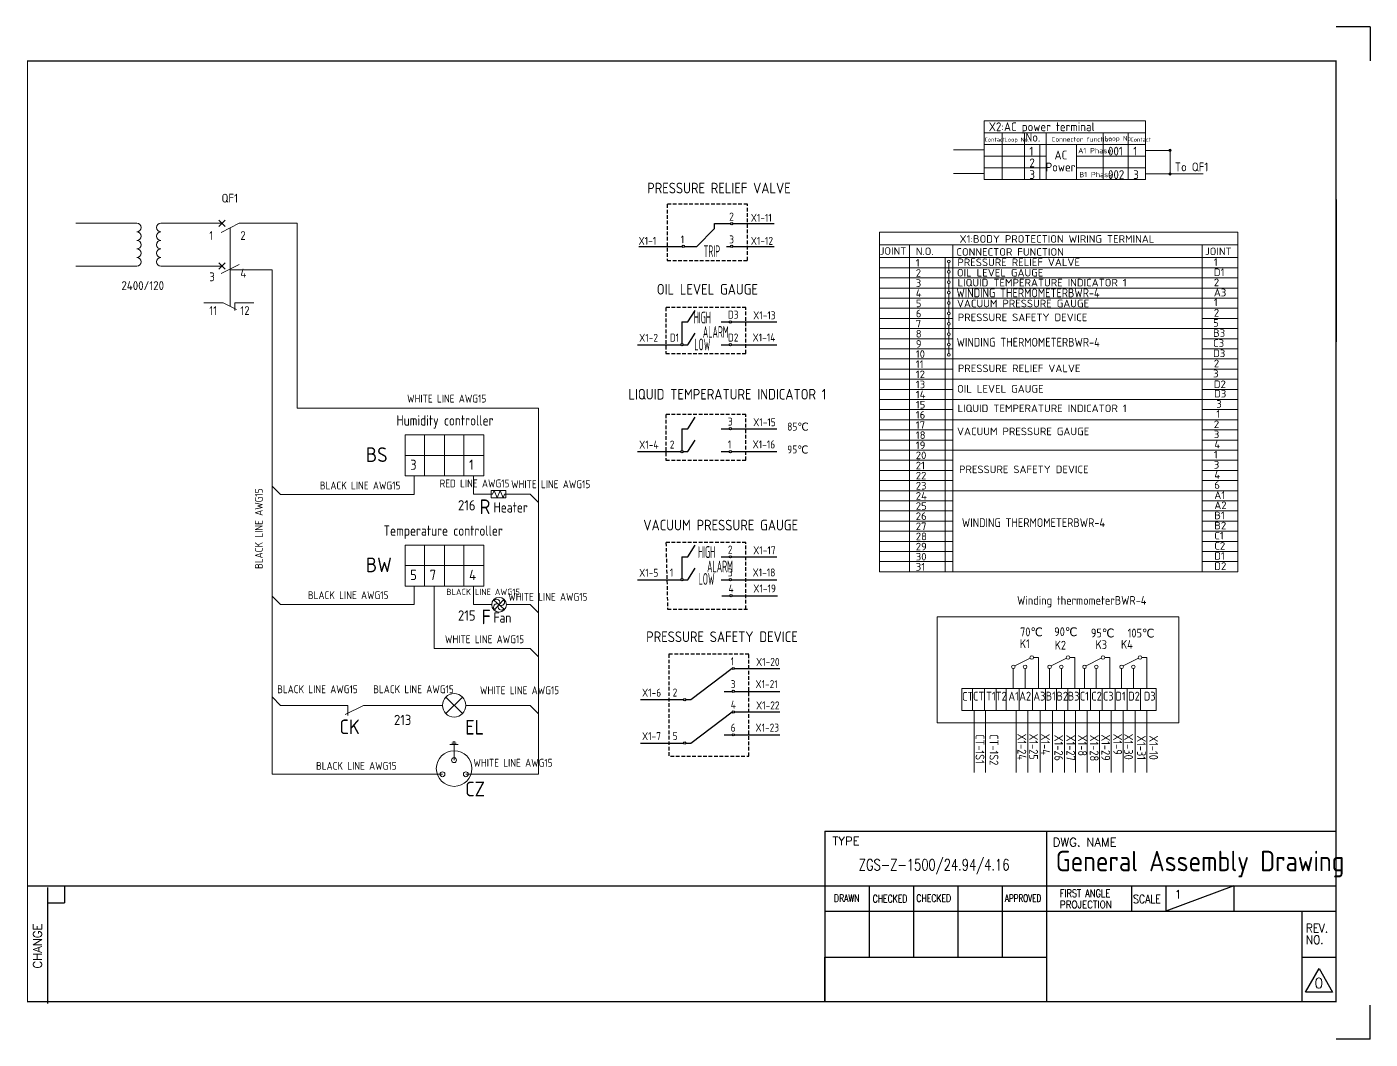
# Model space of a CAD drawing. Header units: millimetres. Extents: x 45841 to 102963, y -329287 to -163666.
# Drawn here: x 82582 to 87164, y -171417 to -167965 of the extents above; entities that cross this region are included whole.
import ezdxf

# ---------------------------------------------------------------- set-up
doc = ezdxf.new("R2010")
doc.units = ezdxf.units.MM
doc.header["$LTSCALE"] = 13
doc.linetypes.add('CENTER', pattern=[50.8, 31.75, -6.35, 6.35, -6.35])
doc.linetypes.add('HIDDEN', pattern=[9.525, 6.35, -3.175])
doc.layers.get('0').update_dxf_attribs({"color": 1, "linetype": 'CENTER'})
doc.layers.add('#标注线', color=3, linetype='Continuous', lineweight=20)
doc.layers.add('铁心', color=3, linetype='Continuous', lineweight=0)
for name, color, linetype in [('1', 4, 'Continuous'), ('2', 3, 'Continuous'), ('4', 2, 'HIDDEN'), ('6文字层', 3, 'Continuous')]:
    doc.layers.add(name, color=color, linetype=linetype)
doc.layers.add('paper', color=254, linetype='Continuous', plot=False)
doc.styles.add('ACISOTS', font='isocp.shx', dxfattribs={"height": 1, "bigfont": 'gbcbig.shx'})
doc.styles.add('ROMANS', font='romans.shx', dxfattribs={"bigfont": 'whgtxt.shx'})
doc.styles.get("Standard").update_dxf_attribs({"font": 'gbenor.shx', "bigfont": 'gbcbig.shx'})
doc.styles.add('WD_IEC', font='ISOCP2.shx', dxfattribs={"width": 0.9, "height": 4, "bigfont": 'gbcbig.shx'})

# ---------------------------------------------------------------- blocks, each defined once
blk = doc.blocks.new('FAN')
for p, q in [((12500.7, 18967.5), (12516.9, 18953.5)), ((12517, 18952), (12502.9, 18935.9)), ((12532.3, 18969.7), (12518.3, 18953.6)), ((12518.4, 18952.1), (12534.5, 18938.1))]:
    blk.add_line(p, q)
for radius in [25, 1]:
    blk.add_circle((12517.6, 18952.8), radius)
for centre, start, end in [((12509.2, 18960.2), 324.0995, 138.9808), ((12510.3, 18944.4), 54.0994, 228.9808), ((12526.1, 18945.5), 144.0995, 318.9808), ((12525, 18961.3), 234.0995, 48.9808)]:
    blk.add_arc(centre, 11.2, start, end)

msp = doc.modelspace()

# ---------------------------------------------------------------- hatches: boundary and pattern name
at = {"layer": '#标注线'}
for points in [[(86478.043, -168385.982, 1), (86486.043, -168385.982, 1)], [(86478.043, -168465.982, 1), (86486.043, -168465.982, 1)]]:
    msp.add_hatch(color=256, dxfattribs=at).paths.add_polyline_path(points)

# ---------------------------------------------------------------- linework, layer by layer
for p, q in [((86397.797, -168285.714), (85847.797, -168285.714)), ((85847.797, -168285.714), (85847.797, -168485.714)), ((86397.797, -168285.714), (86397.797, -168485.714)), ((86397.797, -168325.714), (85847.797, -168325.714)), ((85909.496, -168325.714), (85909.496, -168485.714)), ((85985.204, -168325.714), (85985.204, -168485.714)), ((86058.769, -168325.714), (86058.769, -168485.714)), ((86253.457, -168325.714), (86253.457, -168485.714)), ((86339.349, -168325.714), (86339.349, -168485.714)), ((85845.929, -168384.362), (85743.569, -168384.362)), ((86397.797, -168365.714), (85847.797, -168365.714)), ((86038.057, -168365.714), (86038.057, -168485.714)), ((86162.386, -168365.714), (86162.386, -168485.714)), ((86397.797, -168385.982), (86478.043, -168385.982)), ((86482.043, -168389.982), (86482.043, -168461.982)), ((86058.769, -168405.714), (85847.797, -168405.714)), ((86058.769, -168445.714), (85847.797, -168445.714)), ((86397.797, -168405.714), (86162.386, -168405.714)), ((86397.797, -168445.714), (86162.386, -168445.714)), ((85845.929, -168464.362), (85743.569, -168464.362)), ((86058.769, -168485.714), (85847.797, -168485.714)), ((86397.797, -168485.714), (86058.769, -168485.714)), ((86397.797, -168465.982), (86478.043, -168465.982)), ((86486.043, -168465.982), (86594.72, -168465.982)), ((83258.971, -168645.657), (83237, -168623.687)), ((83258.971, -168623.687), (83237, -168645.657)), ((82957.382, -168634.672), (82748.701, -168634.672)), ((83039.304, -168634.672), (83247.986, -168634.672)), ((83244.831, -168665.571), (83306.551, -168634.672)), ((83275.691, -168650.122), (83275.691, -168778.595)), ((83306.551, -168634.672), (83503.82, -168634.672)), ((83503.82, -168634.672), (83503.82, -169264.71)), ((86713.707, -168665.38), (85490.799, -168665.38)), ((85490.799, -168665.38), (85490.799, -169373.86)), ((86713.707, -168665.38), (86713.707, -169270.18)), ((86713.707, -168708.58), (85490.799, -168708.58)), ((85593.623, -168708.58), (85593.623, -169373.86)), ((85740.555, -168708.58), (85740.555, -169373.86)), ((86591.797, -168708.58), (86591.797, -169823.14)), ((86713.707, -168751.78), (85490.799, -168751.78)), ((85714.635, -168751.78), (85714.635, -169373.86)), ((86713.707, -168751.78), (86713.707, -168786.34)), ((82957.382, -168780.545), (82748.701, -168780.545)), ((83039.304, -168780.545), (83247.986, -168780.545)), ((83258.971, -168791.53), (83237, -168769.56)), ((83258.971, -168769.56), (83237, -168791.53)), ((83244.831, -168806.405), (83306.551, -168775.506)), ((83275.691, -168778.595), (83275.691, -168917.657)), ((83275.691, -168793.892), (83418.846, -168793.892)), ((83418.846, -168793.892), (83418.846, -170513.908)), ((85490.799, -168786.34), (86713.707, -168786.34)), ((85727.249, -168769.701), (85727.249, -168795.621)), ((85727.249, -168805.089), (85727.249, -168831.009)), ((85490.799, -168820.9), (86713.707, -168820.9)), ((85490.799, -168855.46), (86713.707, -168855.46)), ((85727.249, -168840.478), (85727.249, -168866.398)), ((85490.799, -168890.02), (86713.707, -168890.02)), ((85727.249, -168875.866), (85727.249, -168901.786)), ((83251.355, -168905.474), (83186.355, -168905.474)), ((83297.645, -168928.648), (83251.355, -168905.474)), ((83291.868, -168905.474), (83291.868, -168932.252)), ((83291.868, -168905.474), (83356.868, -168905.474)), ((85490.799, -168924.58), (86713.707, -168924.58)), ((85727.249, -168911.255), (85727.249, -168937.175)), ((85727.249, -168946.643), (85727.249, -168972.563)), ((85490.799, -168959.14), (85740.555, -168959.14)), ((85490.799, -168993.7), (86713.707, -168993.7)), ((85727.249, -168982.032), (85727.249, -169007.952)), ((86591.797, -168959.14), (86713.707, -168959.14)), ((85490.799, -169028.26), (85740.555, -169028.26)), ((85727.249, -169017.421), (85727.249, -169043.341)), ((86591.797, -169028.26), (86713.707, -169028.26)), ((85490.799, -169062.82), (85740.555, -169062.82)), ((85727.249, -169052.809), (85727.249, -169078.729)), ((86591.797, -169062.82), (86713.707, -169062.82)), ((85490.799, -169097.38), (86591.797, -169097.38)), ((85490.799, -169131.94), (85740.555, -169131.94)), ((86591.797, -169097.38), (86713.707, -169097.38)), ((86591.797, -169131.94), (86713.707, -169131.94)), ((85490.799, -169166.5), (86591.797, -169166.5)), ((86591.797, -169166.5), (86713.707, -169166.5)), ((85490.799, -169201.06), (85740.555, -169201.06)), ((86591.797, -169201.06), (86713.707, -169201.06)), ((83503.82, -169264.71), (84327.928, -169264.71)), ((84327.928, -169264.71), (84327.928, -170513.908)), ((85490.799, -169235.62), (86591.797, -169235.62)), ((85490.799, -169270.18), (85740.555, -169270.18)), ((86591.797, -169235.62), (86713.707, -169235.62)), ((86591.797, -169270.18), (86713.707, -169270.18)), ((86713.707, -169270.18), (86713.707, -169823.14)), ((85490.799, -169304.74), (86591.797, -169304.74)), ((86591.797, -169304.74), (86713.707, -169304.74)), ((83938.721, -169356.219), (83938.721, -169496.236)), ((84006.941, -169356.219), (84006.941, -169496.236)), ((84073.366, -169496.236), (84073.366, -169356.219)), ((85490.799, -169339.3), (85740.555, -169339.3)), ((86591.797, -169339.3), (86713.707, -169339.3)), ((85490.799, -169373.86), (85740.555, -169373.86)), ((85490.799, -169373.86), (85740.555, -169373.86)), ((85490.799, -169373.86), (85490.799, -169823.14)), ((85490.799, -169408.42), (86591.797, -169408.42)), ((85593.623, -169373.86), (85593.623, -169823.14)), ((85714.635, -169373.86), (85714.635, -169823.14)), ((85740.555, -169373.86), (85740.555, -169823.14)), ((86591.797, -169373.86), (86713.707, -169373.86)), ((86591.797, -169373.86), (86713.707, -169373.86)), ((86591.797, -169408.42), (86713.707, -169408.42)), ((83872.295, -169426.228), (84141.587, -169426.228)), ((85490.799, -169442.98), (85740.555, -169442.98)), ((86591.797, -169442.98), (86713.707, -169442.98)), ((83903.132, -169496.236), (83903.132, -169559.389)), ((84106.115, -169496.236), (84106.115, -169558.834)), ((85490.799, -169477.54), (85740.555, -169477.54)), ((86591.797, -169477.54), (86713.707, -169477.54)), ((83418.846, -169530.712), (83447.523, -169559.389)), ((85490.799, -169512.1), (85740.555, -169512.1)), ((86591.797, -169512.1), (86713.707, -169512.1)), ((83447.523, -169559.389), (83671.563, -169559.389)), ((83671.563, -169559.389), (83730.128, -169559.389)), ((83730.128, -169559.389), (83903.132, -169559.389)), ((84106.115, -169558.834), (84170.81, -169558.834)), ((84166.141, -169571.334), (84166.141, -169546.334)), ((84166.141, -169546.334), (84216.141, -169546.334)), ((84170.81, -169558.834), (84166.141, -169558.834)), ((84216.141, -169571.334), (84166.141, -169571.334)), ((84175.905, -169546.334), (84170.81, -169558.834)), ((84175.905, -169546.334), (84186.095, -169571.334)), ((84196.285, -169546.334), (84186.095, -169571.334)), ((84196.285, -169546.334), (84206.474, -169571.334)), ((84211.569, -169558.834), (84206.474, -169571.334)), ((84211.569, -169558.834), (84299.08, -169558.834)), ((84216.141, -169558.834), (84211.569, -169558.834)), ((84216.141, -169546.334), (84216.141, -169571.334)), ((84299.08, -169558.834), (84327.756, -169587.511)), ((85490.799, -169546.66), (86591.797, -169546.66)), ((85490.799, -169581.22), (85740.555, -169581.22)), ((86591.797, -169546.66), (86713.707, -169546.66)), ((86591.797, -169581.22), (86713.707, -169581.22)), ((85490.799, -169615.78), (85740.555, -169615.78)), ((86591.797, -169615.78), (86713.707, -169615.78)), ((85490.799, -169650.34), (85740.555, -169650.34)), ((86591.797, -169650.34), (86713.707, -169650.34)), ((85490.799, -169684.9), (85740.555, -169684.9)), ((85490.799, -169719.46), (85740.555, -169719.46)), ((86591.797, -169684.9), (86713.707, -169684.9)), ((86591.797, -169719.46), (86713.707, -169719.46)), ((83938.721, -169732.101), (83938.721, -169872.117)), ((84006.941, -169732.101), (84006.941, -169872.117)), ((84073.366, -169872.117), (84073.366, -169732.101)), ((85490.799, -169754.02), (85740.555, -169754.02)), ((86591.797, -169754.02), (86713.707, -169754.02)), ((83872.295, -169802.109), (84141.587, -169802.109)), ((85490.799, -169788.58), (85740.555, -169788.58)), ((86591.797, -169788.58), (86713.707, -169788.58)), ((85490.799, -169823.14), (86713.707, -169823.14)), ((83418.846, -169906.593), (83447.523, -169935.27)), ((83903.132, -169872.117), (83903.132, -169935.27)), ((83971.47, -169872.117), (83971.47, -170084.416)), ((84106.115, -169872.117), (84106.115, -169934.716)), ((83447.523, -169935.27), (83671.563, -169935.27)), ((83671.563, -169935.27), (83730.128, -169935.27)), ((83730.128, -169935.27), (83903.132, -169935.27)), ((84106.115, -169934.716), (84167.877, -169934.716)), ((84217.855, -169934.716), (84299.08, -169934.716)), ((84299.08, -169934.716), (84327.756, -169963.393)), ((83971.47, -170084.416), (84168.049, -170084.416)), ((83971.47, -170084.416), (84299.251, -170084.416)), ((84299.251, -170084.416), (84327.928, -170113.093)), ((83418.846, -170250.165), (83447.523, -170278.842)), ((83447.523, -170278.842), (83677.026, -170278.842)), ((83668.408, -170309.741), (83730.128, -170278.842)), ((83677.026, -170278.842), (83677.026, -170313.736)), ((83730.128, -170278.842), (83999.86, -170278.842)), ((84011.528, -170250.673), (84067.864, -170307.01)), ((84011.528, -170307.01), (84067.864, -170250.673)), ((84079.532, -170278.842), (84299.251, -170278.842)), ((84299.251, -170278.842), (84327.928, -170307.519)), ((84025.489, -170412.486), (84053.384, -170412.486)), ((84032.084, -170407.884), (84046.789, -170407.884)), ((84035.624, -170402.765), (84043.249, -170402.765)), ((84039.437, -170465.799), (84039.437, -170412.486)), ((83418.846, -170513.908), (83671.563, -170513.908)), ((83671.563, -170513.908), (83730.128, -170513.908)), ((83730.128, -170513.908), (83999.86, -170513.908)), ((84079.532, -170513.908), (84327.928, -170513.908))]:
    msp.add_line(p, q, dxfattribs=at)
for points in [[(83872.295, -169356.219), (84141.587, -169356.219), (84141.587, -169496.236), (83872.295, -169496.236)], [(83872.295, -169732.101), (84141.587, -169732.101), (84141.587, -169872.117), (83872.295, -169872.117)]]:
    msp.add_lwpolyline(points, close=True, dxfattribs=at)
for centre, radius in [((86482.043, -168385.982), 4), ((86482.043, -168465.982), 4), ((85727.249, -168764.966), 4.734), ((85727.249, -168800.355), 4.734), ((85727.249, -168835.743), 4.734), ((85727.249, -168871.132), 4.734), ((85727.249, -168906.521), 4.734), ((85727.249, -168941.909), 4.734), ((85727.249, -168977.298), 4.734), ((85727.249, -169012.686), 4.734), ((85727.249, -169048.075), 4.734), ((85727.249, -169083.463), 4.734), ((84039.696, -170278.842), 39.836), ((84039.696, -170494.353), 60.736), ((84039.437, -170465.799), 8.3), ((83999.86, -170513.908), 8.347), ((84079.532, -170513.908), 8.3)]:
    msp.add_circle(centre, radius, dxfattribs=at)
for centre, start, end in [((82957.382, -168649.259), 270, 90), ((82957.382, -168678.434), 270, 90), ((83039.304, -168649.259), 90, 270), ((83039.304, -168678.434), 90, 270), ((82957.382, -168707.609), 270, 90), ((83039.304, -168707.609), 90, 270), ((82957.382, -168736.783), 270, 90), ((82957.382, -168765.958), 270, 90), ((83039.304, -168736.783), 90, 270), ((83039.304, -168765.958), 90, 270)]:
    msp.add_arc(centre, 14.587, start, end, dxfattribs=at)
at = {"layer": '1', "color": 0, "const_width": 4.069}
msp.add_lwpolyline([(82584.193, -171289.464), (87048.239, -171289.464), (87048.239, -168080.931), (82584.193, -168080.931), (82584.193, -171289.464)], dxfattribs=at)
at = {"layer": '2', "color": 3, "ltscale": 0.15}
for p, q in [((84867.601, -168713.7), (84928.441, -168652.86)), ((84928.441, -168652.86), (84928.441, -168635.7)), ((84928.441, -168635.7), (84983.041, -168635.7)), ((84990.891, -168635.08), (85131.237, -168635.08)), ((84670.115, -168713.7), (84817.681, -168713.7)), ((84825.481, -168713.7), (84867.601, -168713.7)), ((84968.813, -168713.7), (84983.041, -168713.7)), ((84990.841, -168713.7), (85131.187, -168713.7)), ((84837.045, -168970.908), (84861.496, -168931.541)), ((84816.834, -168970.908), (84837.045, -168970.908)), ((84816.834, -168970.908), (84816.834, -169045.008)), ((84820.734, -168970.908), (84837.045, -168970.908)), ((84820.734, -168970.908), (84837.045, -168970.908)), ((84950.806, -168970.908), (84978.294, -168970.908)), ((84986.094, -168970.908), (85140.531, -168970.908)), ((84837.045, -169048.908), (84861.496, -169009.541)), ((84665.368, -169048.908), (84812.934, -169048.908)), ((84820.734, -169048.908), (84837.045, -169048.908)), ((84820.734, -169048.908), (84837.045, -169048.908)), ((84950.806, -169048.908), (84978.294, -169048.908)), ((84986.094, -169048.908), (85140.531, -169048.908)), ((84837.045, -169335.535), (84861.496, -169296.168)), ((84816.834, -169335.535), (84837.045, -169335.535)), ((84816.834, -169335.535), (84816.834, -169409.635)), ((84820.734, -169335.535), (84837.045, -169335.535)), ((84820.734, -169335.535), (84837.045, -169335.535)), ((84950.806, -169335.535), (84978.294, -169335.535)), ((84986.094, -169335.535), (85140.531, -169335.535)), ((84837.045, -169413.535), (84861.496, -169374.168)), ((84665.368, -169413.535), (84812.934, -169413.535)), ((84820.734, -169413.535), (84837.045, -169413.535)), ((84820.734, -169413.535), (84837.045, -169413.535)), ((84950.806, -169413.535), (84978.294, -169413.535)), ((84986.094, -169413.535), (85140.531, -169413.535)), ((84816.834, -169772.35), (84837.045, -169772.35)), ((84816.834, -169772.35), (84816.834, -169846.45)), ((84820.734, -169772.35), (84837.045, -169772.35)), ((84820.734, -169772.35), (84837.045, -169772.35)), ((84837.045, -169772.35), (84861.496, -169732.983)), ((84950.806, -169772.35), (84978.294, -169772.35)), ((84986.094, -169772.35), (85140.531, -169772.35)), ((84837.045, -169850.35), (84861.496, -169810.983)), ((84665.368, -169850.35), (84812.934, -169850.35)), ((84820.734, -169850.35), (84837.045, -169850.35)), ((84820.734, -169850.35), (84837.045, -169850.35)), ((84950.806, -169850.35), (84978.294, -169850.35)), ((84986.094, -169850.35), (85140.531, -169850.35)), ((84953.239, -169905.068), (84980.728, -169905.068)), ((84988.528, -169905.068), (85142.965, -169905.068)), ((84846.767, -170259.27), (84988.161, -170152.119)), ((84995.816, -170153.174), (85150.253, -170153.174)), ((84960.527, -170231.174), (84988.016, -170231.174)), ((84995.816, -170231.174), (85150.253, -170231.174)), ((84675.09, -170259.27), (84822.656, -170259.27)), ((84830.456, -170259.27), (84846.767, -170259.27)), ((84830.456, -170259.27), (84846.767, -170259.27)), ((84846.767, -170407.58), (84988.161, -170300.429)), ((84995.816, -170301.483), (85150.253, -170301.483)), ((84675.09, -170407.58), (84822.656, -170407.58)), ((84830.456, -170407.58), (84846.767, -170407.58)), ((84830.456, -170407.58), (84846.767, -170407.58)), ((84960.527, -170379.483), (84988.016, -170379.483)), ((84995.816, -170379.483), (85150.253, -170379.483))]:
    msp.add_line(p, q, dxfattribs=at)
at = {"layer": '2', "color": 0}
for p, q in [((85304.471, -170708.208), (87048.239, -170708.208)), ((85304.471, -170708.208), (85304.471, -171289.464)), ((86060.104, -170708.208), (86060.104, -171289.464)), ((82584.193, -170894.21), (87048.239, -170894.21)), ((82652.678, -170900.022), (82652.678, -171295.276)), ((82710.803, -170894.21), (82710.803, -170952.335)), ((85455.597, -170894.21), (85455.597, -171137.962)), ((85606.724, -170894.21), (85606.724, -171137.962)), ((85757.851, -170894.21), (85757.851, -171137.962)), ((85908.977, -170894.21), (85908.977, -171137.962)), ((86350.732, -170894.21), (86350.732, -170981.398)), ((86699.485, -170894.21), (86466.983, -170981.398)), ((86466.983, -170894.21), (86466.983, -170981.398)), ((86699.485, -170894.21), (86699.485, -170981.398)), ((82652.678, -170952.335), (82710.803, -170952.335)), ((85304.471, -170981.398), (86060.104, -170981.398)), ((86060.104, -170981.398), (87048.239, -170981.398)), ((86931.988, -170981.398), (86931.988, -171289.464)), ((85304.471, -171137.962), (86060.104, -171137.962)), ((85304.471, -171289.088), (85304.471, -171137.962)), ((86931.988, -171137.962), (87048.239, -171137.962)), ((86943.613, -171257.48), (86990.113, -171176.939)), ((86990.113, -171176.939), (87036.614, -171257.48)), ((87036.614, -171257.48), (86943.613, -171257.48))]:
    msp.add_line(p, q, dxfattribs=at)
at = {"layer": '2', "color": 3, "ltscale": 0.15}
for centre in [(84986.941, -168635.7), (84821.581, -168713.7), (84986.941, -168713.7), (84982.194, -168970.908), (84816.834, -169048.908), (84982.194, -169048.908), (84982.194, -169335.535), (84816.834, -169413.535), (84982.194, -169413.535), (84982.194, -169772.35), (84816.834, -169850.35), (84982.194, -169850.35), (84984.628, -169905.068), (84991.916, -170153.174), (84991.916, -170231.174), (84826.556, -170259.27), (84991.916, -170301.483), (84826.556, -170407.58), (84991.916, -170379.483)]:
    msp.add_circle(centre, 3.9, dxfattribs=at)
at = {"layer": '4', "ltscale": 0.15}
for p, q in [((84766.981, -168569.903), (84766.981, -168761.12)), ((85039.981, -168569.903), (84766.981, -168569.903)), ((85039.981, -168761.12), (85039.981, -168569.903)), ((84766.981, -168761.12), (85039.981, -168761.12)), ((85035.234, -168922.261), (84762.234, -168922.261)), ((84762.234, -168922.261), (84762.234, -169078.261)), ((85035.234, -169078.261), (85035.234, -168922.261)), ((84762.234, -169078.261), (85035.234, -169078.261)), ((85035.234, -169286.888), (84762.234, -169286.888)), ((84762.234, -169286.888), (84762.234, -169442.888)), ((85035.234, -169442.888), (85035.234, -169286.888)), ((84762.234, -169442.888), (85035.234, -169442.888)), ((85035.234, -169723.703), (84762.234, -169723.703)), ((84762.234, -169723.703), (84768.051, -169950.427)), ((85035.234, -169950.427), (85035.234, -169723.703)), ((84768.051, -169950.427), (85035.234, -169950.427)), ((84768.051, -169950.427), (85041.051, -169950.427)), ((85044.956, -170104.526), (84771.956, -170104.526)), ((84771.956, -170104.526), (84771.956, -170451.884)), ((85044.956, -170451.884), (85044.956, -170104.526)), ((84777.773, -170451.884), (85044.956, -170451.884)), ((84777.773, -170451.884), (85044.956, -170451.884))]:
    msp.add_line(p, q, dxfattribs=at)
at = {"layer": '6文字层', "color": 0}
msp.add_lwpolyline([(87048.239, -168553.437), (87048.239, -169038.917)], dxfattribs=at)
at = {"layer": 'paper', "color": 0}
for p, q in [((87164.49, -167964.679), (87048.239, -167964.679)), ((87164.49, -167964.679), (87164.49, -168080.931)), ((87164.49, -171417.34), (87164.49, -171301.089)), ((87164.49, -171417.34), (87048.239, -171417.34))]:
    msp.add_line(p, q, dxfattribs=at)
at = {"layer": '铁心'}
for p, q in [((86511.74, -169976.757), (85687.512, -169976.757)), ((85687.512, -169976.757), (85687.512, -170338.275)), ((86511.74, -170338.275), (86511.74, -169976.757)), ((85952.724, -170144.618), (86004.699, -170118.205)), ((86016.464, -170115.703), (86033.291, -170115.703)), ((86033.291, -170115.703), (86033.291, -170221.576)), ((86076.408, -170144.618), (86128.383, -170118.205)), ((86140.148, -170115.703), (86156.975, -170115.703)), ((86156.975, -170115.703), (86156.975, -170221.576)), ((86195.533, -170144.618), (86247.509, -170118.205)), ((86259.273, -170115.703), (86276.1, -170115.703)), ((86276.1, -170115.703), (86276.1, -170221.576)), ((86321.958, -170144.618), (86373.934, -170118.205)), ((86385.698, -170115.703), (86402.525, -170115.703)), ((86402.525, -170115.703), (86402.525, -170221.576)), ((85947.243, -170221.576), (85947.243, -170153.551)), ((85947.243, -170153.551), (85947.243, -170221.576)), ((85987.534, -170153.551), (85987.534, -170221.576)), ((86070.927, -170221.576), (86070.927, -170153.551)), ((86070.927, -170153.551), (86070.927, -170221.576)), ((86111.218, -170153.551), (86111.218, -170221.576)), ((86190.052, -170221.576), (86190.052, -170153.551)), ((86190.052, -170153.551), (86190.052, -170221.576)), ((86230.344, -170153.551), (86230.344, -170221.576)), ((86316.477, -170221.576), (86316.477, -170153.551)), ((86316.477, -170153.551), (86316.477, -170221.576)), ((86356.769, -170153.551), (86356.769, -170221.576)), ((86434.309, -170221.576), (85771.469, -170221.576)), ((85771.469, -170221.576), (85771.469, -170296.336)), ((85808.569, -170221.576), (85808.569, -170296.336)), ((85808.569, -170221.576), (85808.569, -170296.336)), ((85849.473, -170221.576), (85849.473, -170296.336)), ((85888.983, -170221.576), (85888.983, -170296.336)), ((85922.955, -170221.576), (85922.955, -170296.336)), ((85967.421, -170221.576), (85967.421, -170296.336)), ((86012.81, -170221.576), (86012.81, -170296.336)), ((86057.421, -170221.576), (86057.421, -170296.336)), ((86094.5, -170221.576), (86094.5, -170296.336)), ((86132.998, -170221.576), (86132.998, -170296.336)), ((86172.581, -170221.576), (86172.581, -170296.336)), ((86211.009, -170221.576), (86211.009, -170296.336)), ((86250.202, -170221.576), (86250.202, -170296.336)), ((86294.622, -170221.576), (86294.622, -170296.336)), ((86335.567, -170221.576), (86335.567, -170296.336)), ((86380.909, -170221.576), (86380.909, -170296.336)), ((86434.309, -170221.576), (86434.309, -170296.336)), ((86434.309, -170296.336), (85771.469, -170296.336)), ((85813.846, -170296.336), (85813.846, -170507.436)), ((85852.553, -170296.336), (85852.553, -170507.503)), ((85957.025, -170296.336), (85957.025, -170507.503)), ((85997.025, -170296.336), (85997.025, -170507.503)), ((86039.366, -170296.336), (86039.366, -170507.503)), ((86081.431, -170296.336), (86081.431, -170507.503)), ((86122.007, -170296.336), (86122.007, -170507.503)), ((86159.754, -170296.336), (86159.754, -170507.503)), ((86199.63, -170296.336), (86199.63, -170507.503)), ((86240.757, -170296.336), (86240.757, -170507.503)), ((86280.79, -170296.336), (86280.79, -170507.503)), ((86321.472, -170296.336), (86321.472, -170507.503)), ((86362.396, -170296.336), (86362.396, -170507.503)), ((86403.303, -170296.336), (86403.303, -170507.503)), ((85687.512, -170338.275), (86511.74, -170338.275))]:
    msp.add_line(p, q, dxfattribs=at)
at = {"layer": '铁心', "color": 0}
msp.add_lwpolyline([(87048.239, -170356.459), (87048.239, -169536.475)], dxfattribs=at)
at = {"layer": '铁心'}
for centre in [(85947.243, -170147.403), (85987.534, -170147.403), (86010.316, -170115.703), (86070.927, -170147.403), (86111.218, -170147.403), (86133.999, -170115.703), (86190.052, -170147.403), (86230.344, -170147.403), (86253.125, -170115.703), (86316.477, -170147.403), (86356.769, -170147.403), (86379.55, -170115.703)]:
    msp.add_circle(centre, 6.148, dxfattribs=at)

# ---------------------------------------------------------------- block references
at = {"layer": '#标注线'}
msp.add_blockref('FAN', (71675.253, -188888.273), dxfattribs=at)

# ---------------------------------------------------------------- texts
at = {"layer": '#标注线', "style": 'ACISOTS'}
for s, height, p in [('X2:AC power terminal', 30, (85863.733, -168320.455)), ('Contact', 14, (85849.184, -168356.163)), ('Loop No.', 14, (85917.204, -168356.163)), ('No.', 30, (85988.723, -168356.163)), ('Connector function', 16, (86077.98, -168356.163)), ('Loop No.', 16, (86258.427, -168353.242)), ('Contact', 14, (86346.752, -168356.163)), ('1', 30, (86002.133, -168403.59)), ('AC', 30, (86087.799, -168416.762)), ('A1 Phase', 18, (86168.347, -168395.976)), ('001', 30, (86270.386, -168403.59)), ('1', 30, (86356.278, -168403.59)), ('2', 30, (86002.133, -168443.59)), ('Power', 30, (86057.696, -168457.875)), ('To QF1', 30, (86498.265, -168457.328)), ('3', 30, (86002.133, -168483.59)), ('B1 Phase', 18, (86172.127, -168477.474)), ('002', 30, (86270.386, -168483.59)), ('3', 30, (86356.278, -168483.59)), ('QF1', 30, (83246.199, -168563.946)), ('1', 30, (83204.442, -168691.41)), ('2', 30, (83310.306, -168691.41)), ('3', 30, (83204.442, -168832.244)), ('4', 30, (83310.306, -168819.883)), ('2400/120', 30, (82904.796, -168862.182)), ('11', 30, (83204.442, -168947.306)), ('12', 30, (83310.306, -168947.306)), ('BS', 50, (83738.788, -169448.809)), ('3', 35, (83889.734, -169475.632)), ('1', 35, (84090.805, -169475.632)), ('216', 35, (84052.769, -169613.968)), ('R', 50, (84126.315, -169626.432)), ('BW', 50, (83738.788, -169824.69)), ('5', 35, (83889.734, -169851.513)), ('7', 35, (83956.159, -169851.513)), ('4', 35, (84090.805, -169851.513)), ('215', 35, (84052.769, -169989.85)), ('F', 50, (84132.815, -170002.313)), ('213', 35, (83834.463, -170346.141)), ('CK', 50, (83648.532, -170377.156)), ('EL', 50, (84077.338, -170378.509)), ('CZ', 50, (84077.338, -170589.161))]:
    msp.add_text(s, height=height, dxfattribs=at).set_placement(p)
at = {"layer": '#标注线', "width": 1.2}
for s, p in [('X1:BODY PROTECTION WIRING TERMINAL', (85763.838, -168701.02)), ('JOINT', (85491.379, -168742.086)), ('N.O.', (85614.49, -168743.094)), ('CONNECTOR FUNCTION', (85753.11, -168745.354)), ('JOINT', (86601.183, -168743.327)), ('1', (85614.537, -168782.546)), (' PRESSURE RELIEF VALVE', (85739.654, -168780.517)), ('1', (86631.343, -168780.101)), ('2', (85614.537, -168817.106)), (' OIL LEVEL GAUGE', (85738.055, -168816.241)), ('D1', (86631.343, -168814.661)), ('3', (85614.537, -168851.666)), (' LIQUID TEMPERATURE INDICATOR 1', (85740.14, -168849.985)), ('2', (86631.343, -168849.221)), ('A3', (86631.343, -168883.781)), ('4', (85614.537, -168886.226)), ('5', (85614.537, -168920.786)), ('VACUUM PRESSURE GAUGE', (85754.893, -168921.163)), ('1', (86631.343, -168916.91)), ('6', (85614.537, -168955.346)), ('PRESSURE SAFETY DEVICE', (85757.961, -168968.586)), ('2', (86631.343, -168952.901)), ('7', (85614.537, -168989.906)), ('5', (86628.879, -168987.384)), ('B3', (86628.879, -169021.944)), ('9', (85614.537, -169059.026)), ('8', (85614.537, -169024.466)), ('C3', (86628.879, -169056.504)), ('10', (85614.537, -169093.586)), ('D3', (86628.879, -169091.064)), ('11', (85614.537, -169128.146)), (' PRESSURE RELIEF VALVE', (85741.29, -169142.464)), ('2', (86631.343, -169125.701)), ('12', (85614.537, -169162.706)), ('13', (85614.537, -169197.266)), ('3', (86628.879, -169160.184)), ('D2', (86631.343, -169196.582)), ('14', (85614.537, -169231.826)), (' OIL LEVEL GAUGE', (85738.716, -169212.308)), ('D3', (86632.415, -169228.711)), ('15', (85614.537, -169266.386)), (' LIQUID TEMPERATURE INDICATOR 1', (85740.14, -169278.781)), ('3', (86639.605, -169263.755)), ('16', (85614.537, -169300.946)), ('17', (85614.537, -169335.506)), ('2', (86631.343, -169333.061)), ('1', (86639.605, -169298.315)), ('18', (85614.537, -169370.066)), ('VACUUM PRESSURE GAUGE', (85755.213, -169357.491)), ('3', (86631.343, -169367.621)), ('19', (85614.537, -169404.626)), ('4', (86632.837, -169402.181)), ('20', (85614.537, -169439.186)), ('21', (85614.537, -169473.746)), ('1', (86631.343, -169436.741)), ('3', (86631.343, -169471.301)), ('22', (85614.537, -169508.306)), ('PRESSURE SAFETY DEVICE', (85762.216, -169487.028)), ('4', (86632.837, -169505.861)), ('23', (85614.537, -169542.866)), ('6', (86632.837, -169540.421)), ('24', (85614.537, -169577.426)), ('25', (85614.537, -169611.986)), ('A1', (86632.837, -169574.981)), ('A2', (86632.837, -169609.541)), ('26', (85614.537, -169646.546)), ('B1', (86632.837, -169644.101)), ('27', (85614.537, -169681.106)), ('B2', (86632.837, -169678.661)), ('28', (85614.537, -169715.666)), ('29', (85614.537, -169750.226)), ('C1', (86632.837, -169713.221)), ('C2', (86632.837, -169747.781)), ('30', (85614.537, -169784.786)), ('D1', (86632.837, -169782.341)), ('31', (85614.537, -169819.346)), ('D2', (86632.837, -169816.901))]:
    msp.add_text(s, height=25.92, dxfattribs=at).set_placement(p)
at = {"layer": '#标注线', "style": 'WD_IEC', "width": 0.9}
for s, p in [('Humidity controller', (83843.01, -169324.575)), ('Heater', (84174.241, -169621.199)), ('Temperature controller', (83798.81, -169700.456)), ('Fan', (84174.241, -169997.08))]:
    msp.add_text(s, height=35, dxfattribs=at).set_placement(p)
at = {"layer": '#标注线', "attachment_point": 4}
for s, insert, char_height, width in [('WHITE LINE AWG15', (83879.295, -169232.659), 26.88, 594.19806), ('BLACK LINE AWG15', (83581.582, -169529.114), 26.88, 594.19806), ('RED LINE AWG15', (83990.437, -169522.017), 26.88, 594.19806), ('WHITE LINE AWG15', (84234.123, -169524.794), 26.88, 594.19806), ('BLACK LINE AWG15', (83540.933, -169903.127), 26.88, 594.19806), ('BLACK LINE AWG15', (84013.203, -169892.017), 21.504, 475.35845), ('WHITE LINE AWG15', (84224.457, -169908.769), 26.88, 594.19806), ('WHITE LINE AWG15', (84008.405, -170053.509), 26.88, 594.19806), ('BLACK LINE AWG15', (83435.925, -170224.034), 26.88, 594.19806), ('BLACK LINE AWG15', (83763.599, -170224.034), 26.88, 594.19806), ('WHITE LINE AWG15', (84127.792, -170227.542), 26.88, 594.19806), ('WHITE LINE AWG15', (84105.515, -170474.741), 26.88, 594.19806), ('BLACK LINE AWG15', (83568.661, -170485.212), 26.88, 594.19806)]:
    msp.add_mtext(s, dxfattribs=dict(at, insert=insert, char_height=char_height, width=width))
at = {"layer": '#标注线', "insert": (83373.417, -169813.542), "char_height": 26.88, "width": 594.19806, "attachment_point": 4, "rotation": 90}
msp.add_mtext('BLACK LINE AWG15', dxfattribs=at)
at = {"layer": '1', "color": 0}
msp.add_text('General Assembly Drawing', height=69.75072, dxfattribs=at).set_placement((86092.298, -170844.764))
at = {"layer": '2', "ltscale": 0.15}
for s, height, p in [(' PRESSURE RELIEF VALVE', 36.4, (84678.731, -168532.657)), ('2', 27.3, (84978.062, -168625.389)), ('X1-11', 27.3, (85051.731, -168629.62)), ('X1-1', 27.3, (84668.97, -168708.24)), ('1', 27.3, (84812.702, -168703.389)), ('3', 27.3, (84978.062, -168703.389)), ('X1-12', 27.3, (85051.681, -168708.24)), (' OIL LEVEL GAUGE', 36.4, (84711.344, -168877.827)), ('D3', 27.3, (84973.528, -168959.988)), ('D1', 27.3, (84775.394, -169038.33)), ('D2', 27.3, (84973.528, -169037.988)), (' LIQUID TEMPERATURE INDICATOR 1', 36.4, (84614.461, -169235.834)), ('3', 27.3, (84973.528, -169324.615)), ('2', 27.3, (84775.394, -169402.957)), ('1', 27.3, (84973.528, -169402.615)), ('VACUUM PRESSURE GAUGE', 36.4, (84685.189, -169682.257)), ('2', 27.3, (84973.528, -169761.43)), ('1', 27.3, (84775.394, -169839.772)), ('3', 27.3, (84973.528, -169839.43)), ('4', 27.3, (84975.962, -169894.148)), ('PRESSURE SAFETY DEVICE', 36.4, (84694.91, -170063.08)), ('1', 27.3, (84983.25, -170142.254)), ('2', 27.3, (84785.116, -170248.692)), ('3', 27.3, (84983.25, -170220.254)), ('4', 27.3, (84983.25, -170290.563)), ('5', 27.3, (84785.116, -170397.001)), ('6', 27.3, (84983.25, -170368.563))]:
    msp.add_text(s, height=height, dxfattribs=at).set_placement(p)
at = {"layer": '2', "ltscale": 0.15, "width": 0.5}
for s, p in [('TRIP', (84890.89, -168749.628)), ('HIGH', (84856.817, -168976.209)), ('ALARM', (84888.137, -169025.292)), ('LOW', (84858.956, -169067.904)), ('HIGH', (84871.33, -169775.992)), ('ALARM', (84902.649, -169825.075)), ('LOW', (84873.468, -169867.686))]:
    msp.add_text(s, height=40, dxfattribs=at).set_placement(p)
at = {"layer": '2', "color": 3, "ltscale": 0.15}
for s, p in [('X1-13', (85059.893, -168962.09)), ('X1-2', (84670.856, -169038.886)), ('X1-14', (85057.858, -169037.862)), ('X1-15', (85059.893, -169326.718)), ('85℃', (85175.917, -169341.831)), ('X1-4', (84670.856, -169403.514)), ('X1-16', (85057.858, -169402.489)), ('95℃', (85175.917, -169419.831)), ('X1-17', (85059.893, -169763.533)), ('X1-5', (84670.856, -169840.329)), ('X1-18', (85057.858, -169839.304)), ('X1-19', (85060.292, -169894.022)), ('X1-20', (85069.614, -170144.356)), ('X1-6', (84680.578, -170249.248)), ('X1-21', (85067.58, -170220.128)), ('X1-22', (85069.614, -170292.666)), ('X1-7', (84680.578, -170397.558)), ('X1-23', (85067.58, -170368.437))]:
    msp.add_text(s, height=27.3, dxfattribs=at).set_placement(p)
at = {"layer": '2', "color": 0, "style": 'ROMANS'}
for s, height, p in [('TYPE', 29.0628, (85330.325, -170756.223)), ('DWG. NAME', 29.0628, (86081.861, -170760.183)), ('1', 29.063, (86497.183, -170937.947)), ('0', 34.875, (86974.498, -171243.529))]:
    msp.add_text(s, height=height, dxfattribs=at).set_placement(p)
for s, height, width, p in [('ZGS-Z-1500/24.94/4.16', 38.3629, 0.75, (85419.987, -170841.799)), ('FIRST ANGLE', 25.57526, 0.8, (86105.988, -170932.794)), ('DRAWN', 25.5753, 0.75, (85335.524, -170949.448)), ('CHECKED', 25.5753, 0.75, (85467.478, -170951.069)), ('CHECKED', 25.5753, 0.75, (85616.541, -170949.448)), ('APPROVED', 25.5753, 0.7, (85918.791, -170949.448)), ('PROJECTION', 25.5753, 0.86, (86105.988, -170971.124)), ('SCALE', 29.0628, 0.8, (86355.87, -170953.868)), ('REV.', 29.0628, 0.9, (86945.206, -171053.33)), ('NO.', 29.0628, 0.9, (86945.206, -171092.964))]:
    msp.add_text(s, height=height, dxfattribs=dict(at, width=width)).set_placement(p)
msp.add_text('CHANGE', height=29.0628, rotation=90, dxfattribs=at).set_placement((82632.919, -171176.459))
at = {"layer": '铁心'}
for s, p in [('WINDING THERMOMETERBWR-4', (85753.299, -168887.153)), ('WINDING THERMOMETERBWR-4', (85753.837, -169055.344)), ('WINDING THERMOMETERBWR-4', (85771.788, -169670.652)), ('Winding thermometerBWR-4', (85960.103, -169935.826)), ('70℃', (85970.222, -170043.294)), ('90℃', (86086.766, -170042.86)), ('95℃', (86211.912, -170047.01)), ('105℃', (86337.262, -170047.399)), ('K1', (85969.728, -170083.501)), ('K2', (86088.441, -170088.699)), ('K3', (86227.837, -170086.77)), ('K4', (86314.66, -170085.805)), ('CT', (85772.714, -170263.386)), ('CT', (85809.67, -170262.508)), ('T1', (85854.22, -170262.508)), ('T2', (85887.185, -170262.508)), ('A1', (85930.514, -170262.508)), ('A2', (85967.498, -170262.508)), ('A3', (86015.741, -170262.508)), ('B1', (86057.839, -170262.508)), ('B2', (86094.562, -170262.508)), ('B3', (86133.24, -170262.508)), ('C1', (86174.024, -170262.508)), ('C2', (86213.217, -170262.508)), ('C3', (86252.942, -170262.508)), ('D1', (86295.718, -170262.508)), ('D2', (86339.229, -170262.508)), ('D3', (86392.629, -170262.508))]:
    msp.add_text(s, height=30, dxfattribs=at).set_placement(p)
for s, p in [('CT-1S1', (85818.508, -170376.79)), ('CT-1S2', (85866.199, -170377.162)), ('X1-24', (85961.388, -170375.281)), ('X1-25', (86001.388, -170375.281)), ('X1-4', (86041.931, -170375.389)), ('X1-26', (86087.32, -170379.285)), ('X1-27', (86128.237, -170379.285)), ('X1-8', (86168.237, -170379.285)), ('X1-28', (86208.237, -170379.285)), ('X1-29', (86247.69, -170378.03)), ('X1-9', (86288.146, -170375.567)), ('X1-30', (86325.452, -170375.567)), ('X1-31', (86369.143, -170381.154)), ('X1-10', (86410.72, -170381.154))]:
    msp.add_text(s, height=30, rotation=270, dxfattribs=at).set_placement(p)

doc.saveas('drawing.dxf')
